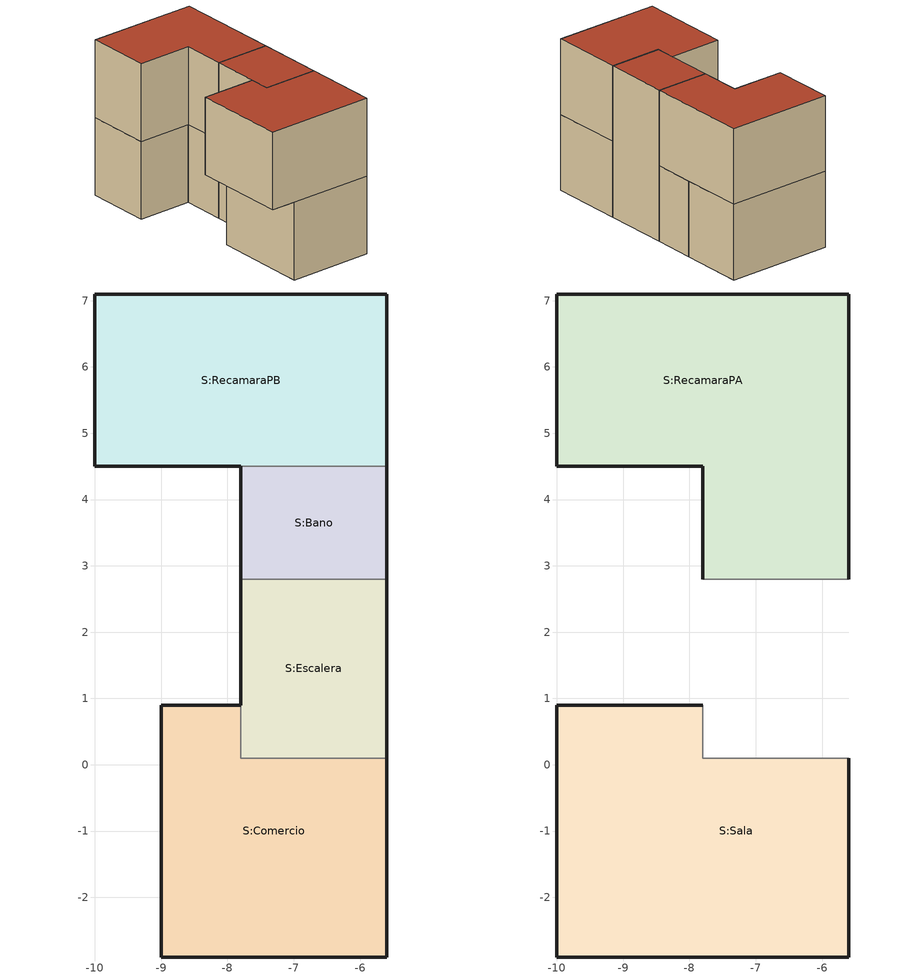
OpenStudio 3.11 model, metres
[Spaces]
S:RecamaraPB
 floor ground: -5.6,7.1 -5.6,4.5 -7.8,4.5 -10,4.5 -10,7.1 z0
 wall outside: -5.6,4.5 -5.6,7.1 -10,7.1 -10,4.5 -7.8,4.5 z0:3.1
 wall to S:Bano: -7.8,4.5 -5.6,4.5 z0:3.1
S:Escalera
 floor ground: -5.6,2.8 -5.6,0.1 -7.8,0.1 -7.8,0.9 -7.8,2.8 z0
 wall outside: -5.6,0.1 -5.6,2.8 / -7.8,2.8 -7.8,0.9 z0:6.2
 wall to S:RecamaraPA: -5.6,2.8 -7.8,2.8 z3.1:6.2
 wall to S:Sala: -7.8,0.9 -7.8,0.1 -5.6,0.1 z3.1:6.2
 wall to S:Comercio: -7.8,0.9 -7.8,0.1 -5.6,0.1 z0:3.1
 wall to S:Bano: -5.6,2.8 -7.8,2.8 z0:3.1
 roof outside: -7.8,2.8 -7.8,0.9 -7.8,0.1 -5.6,0.1 -5.6,2.8 z6.2
S:Comercio
 floor ground: -9,-2.9 -9,0.9 -7.8,0.9 -7.8,0.1 -5.6,0.1 -5.6,-2.9 z0
 wall outside: -7.8,0.9 -9,0.9 -9,-2.9 -5.6,-2.9 -5.6,0.1 z0:3.1
S:Bano
 floor ground: -5.6,4.5 -5.6,2.8 -7.8,2.8 -7.8,4.5 z0
 wall outside: -5.6,2.8 -5.6,4.5 / -7.8,4.5 -7.8,2.8 z0:3.1
S:Sala
 floor to S:Comercio: -7.8,0.9 -7.8,0.1 -5.6,0.1 -5.6,-2.9 -9,-2.9 -9,0.9 z3.1
 floor ground: -9,0.9 -9,-2.9 -10,-2.9 -10,0.9 z3.1
 wall outside: -7.8,0.9 -10,0.9 -10,-2.9 -5.6,-2.9 -5.6,0.1 z3.1:6.2
 roof outside: -5.6,-2.9 -5.6,0.1 -7.8,0.1 -7.8,0.9 -10,0.9 -10,-2.9 z6.2
S:RecamaraPA
 floor to S:Bano: -5.6,4.5 -5.6,2.8 -7.8,2.8 -7.8,4.5 z3.1
 floor to S:RecamaraPB: -5.6,7.1 -5.6,4.5 -10,4.5 -10,7.1 z3.1
 wall outside: -5.6,2.8 -5.6,7.1 -10,7.1 -10,4.5 -7.8,4.5 -7.8,2.8 z3.1:6.2
 roof outside: -5.6,2.8 -5.6,7.1 -10,7.1 -10,4.5 -7.8,4.5 -7.8,2.8 z6.2
[Site]
Site 1: Latitude {deg}=39.7653; Longitude {deg}=39.7653
[ClimateZones]
Climate Zone Institution Name 1=ASHRAE; Climate Zone Document Name 1=ANSI/ASHRAE Standard 169; Climate Zone Document Year 1=2006; Climate Zone Institution Name 2=CEC; Climate Zone Document Name 2=California Climate Zone Descriptions; Climate Zone Document Year 2=1995
[Building]
Building 1: North Axis {deg}=-0
[Space]
Name | Building Story
S:Sala; S:RecamaraPA | PA
S:RecamaraPB; S:Escalera; S:Comercio; S:Bano | PB
[BuildingStory] Nominal Floor to Floor Height {m}=3.1; Nominal Floor to Ceiling Height {m}=3.1
Name | Nominal Z Coordinate {m}
PA | 3.1
PB | 0
